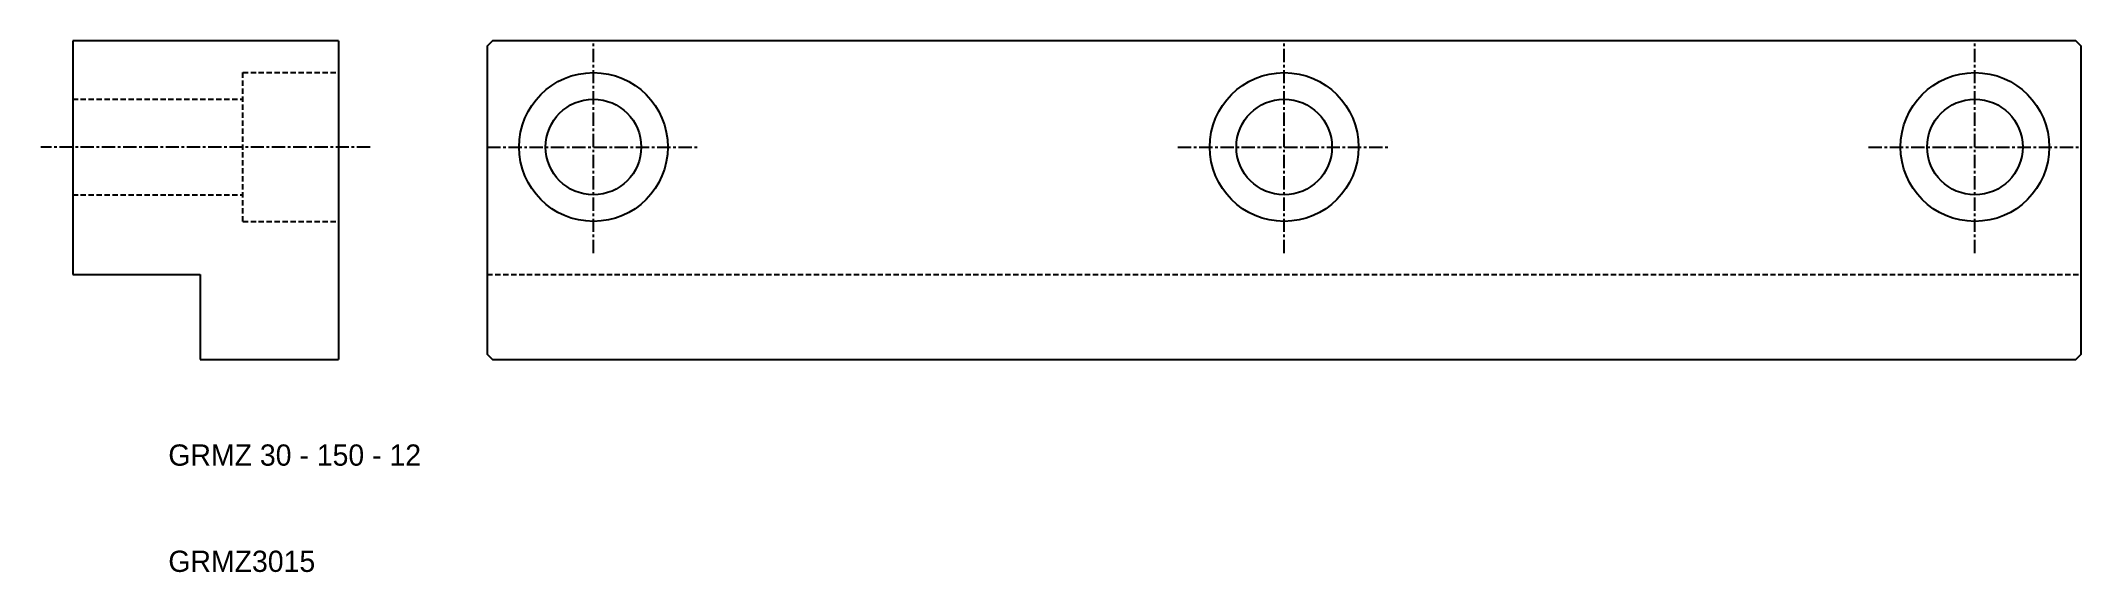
# Model space of a CAD drawing. Extents: x -2 to 190, y 10 to 60.
import ezdxf

# ---------------------------------------------------------------- set-up
doc = ezdxf.new("R2010")
doc.units = 0
doc.linetypes.add('CENTER', pattern=[2, 1.25, -0.25, 0.25, -0.25])
doc.linetypes.add('DASHED', pattern=[0.75, 0.5, -0.25])
doc.layers.get('0').update_dxf_attribs({"linetype": 'CONTINUOUS'})
doc.layers.add('CENTER', color=1, linetype='CENTER')

msp = doc.modelspace()

# ---------------------------------------------------------------- linework, layer by layer
at = {"color": 7, "linetype": 'CONTINUOUS'}
for p, q in [((1, 60), (1, 38)), ((26, 60), (1, 60)), ((26, 60), (26, 30)), ((1, 38), (13, 38)), ((13, 38), (13, 30)), ((13, 30), (26, 30))]:
    msp.add_line(p, q, dxfattribs=at)
at = {"color": 3, "linetype": 'DASHED'}
for p, q in [((17, 43), (17, 57)), ((17, 57), (26, 57)), ((1, 54.5), (17, 54.5)), ((1, 45.5), (17, 45.5)), ((17, 43), (26, 43)), ((40, 38), (190, 38))]:
    msp.add_line(p, q, dxfattribs=at)
at = {"color": 7, "linetype": 'CONTINUOUS'}
msp.add_lwpolyline([(40.5, 30), (189.5, 30), (190, 30.5), (190, 59.5), (189.5, 60), (40.5, 60), (40, 59.5), (40, 30.5)], close=True, dxfattribs=at)
for centre, radius in [((50, 50), 7), ((115, 50), 7), ((180, 50), 7), ((50, 50), 4.5), ((115, 50), 4.5), ((180, 50), 4.5)]:
    msp.add_circle(centre, radius, dxfattribs=at)
at = {"layer": 'CENTER', "color": 1, "linetype": 'CENTER'}
for p, q in [((50, 40), (50, 60)), ((115, 40), (115, 60)), ((180, 40), (180, 60)), ((29, 50), (-2, 50)), ((40, 50), (60, 50)), ((105, 50), (125, 50)), ((170, 50), (190, 50))]:
    msp.add_line(p, q, dxfattribs=at)

# ---------------------------------------------------------------- texts
at = {"color": 7, "linetype": 'CONTINUOUS'}
for s, p in [('GRMZ 30 - 150 - 12', (10, 20)), ('GRMZ3015', (10, 10))]:
    msp.add_text(s, height=2, dxfattribs=at).set_placement(p)

doc.saveas('drawing.dxf')
